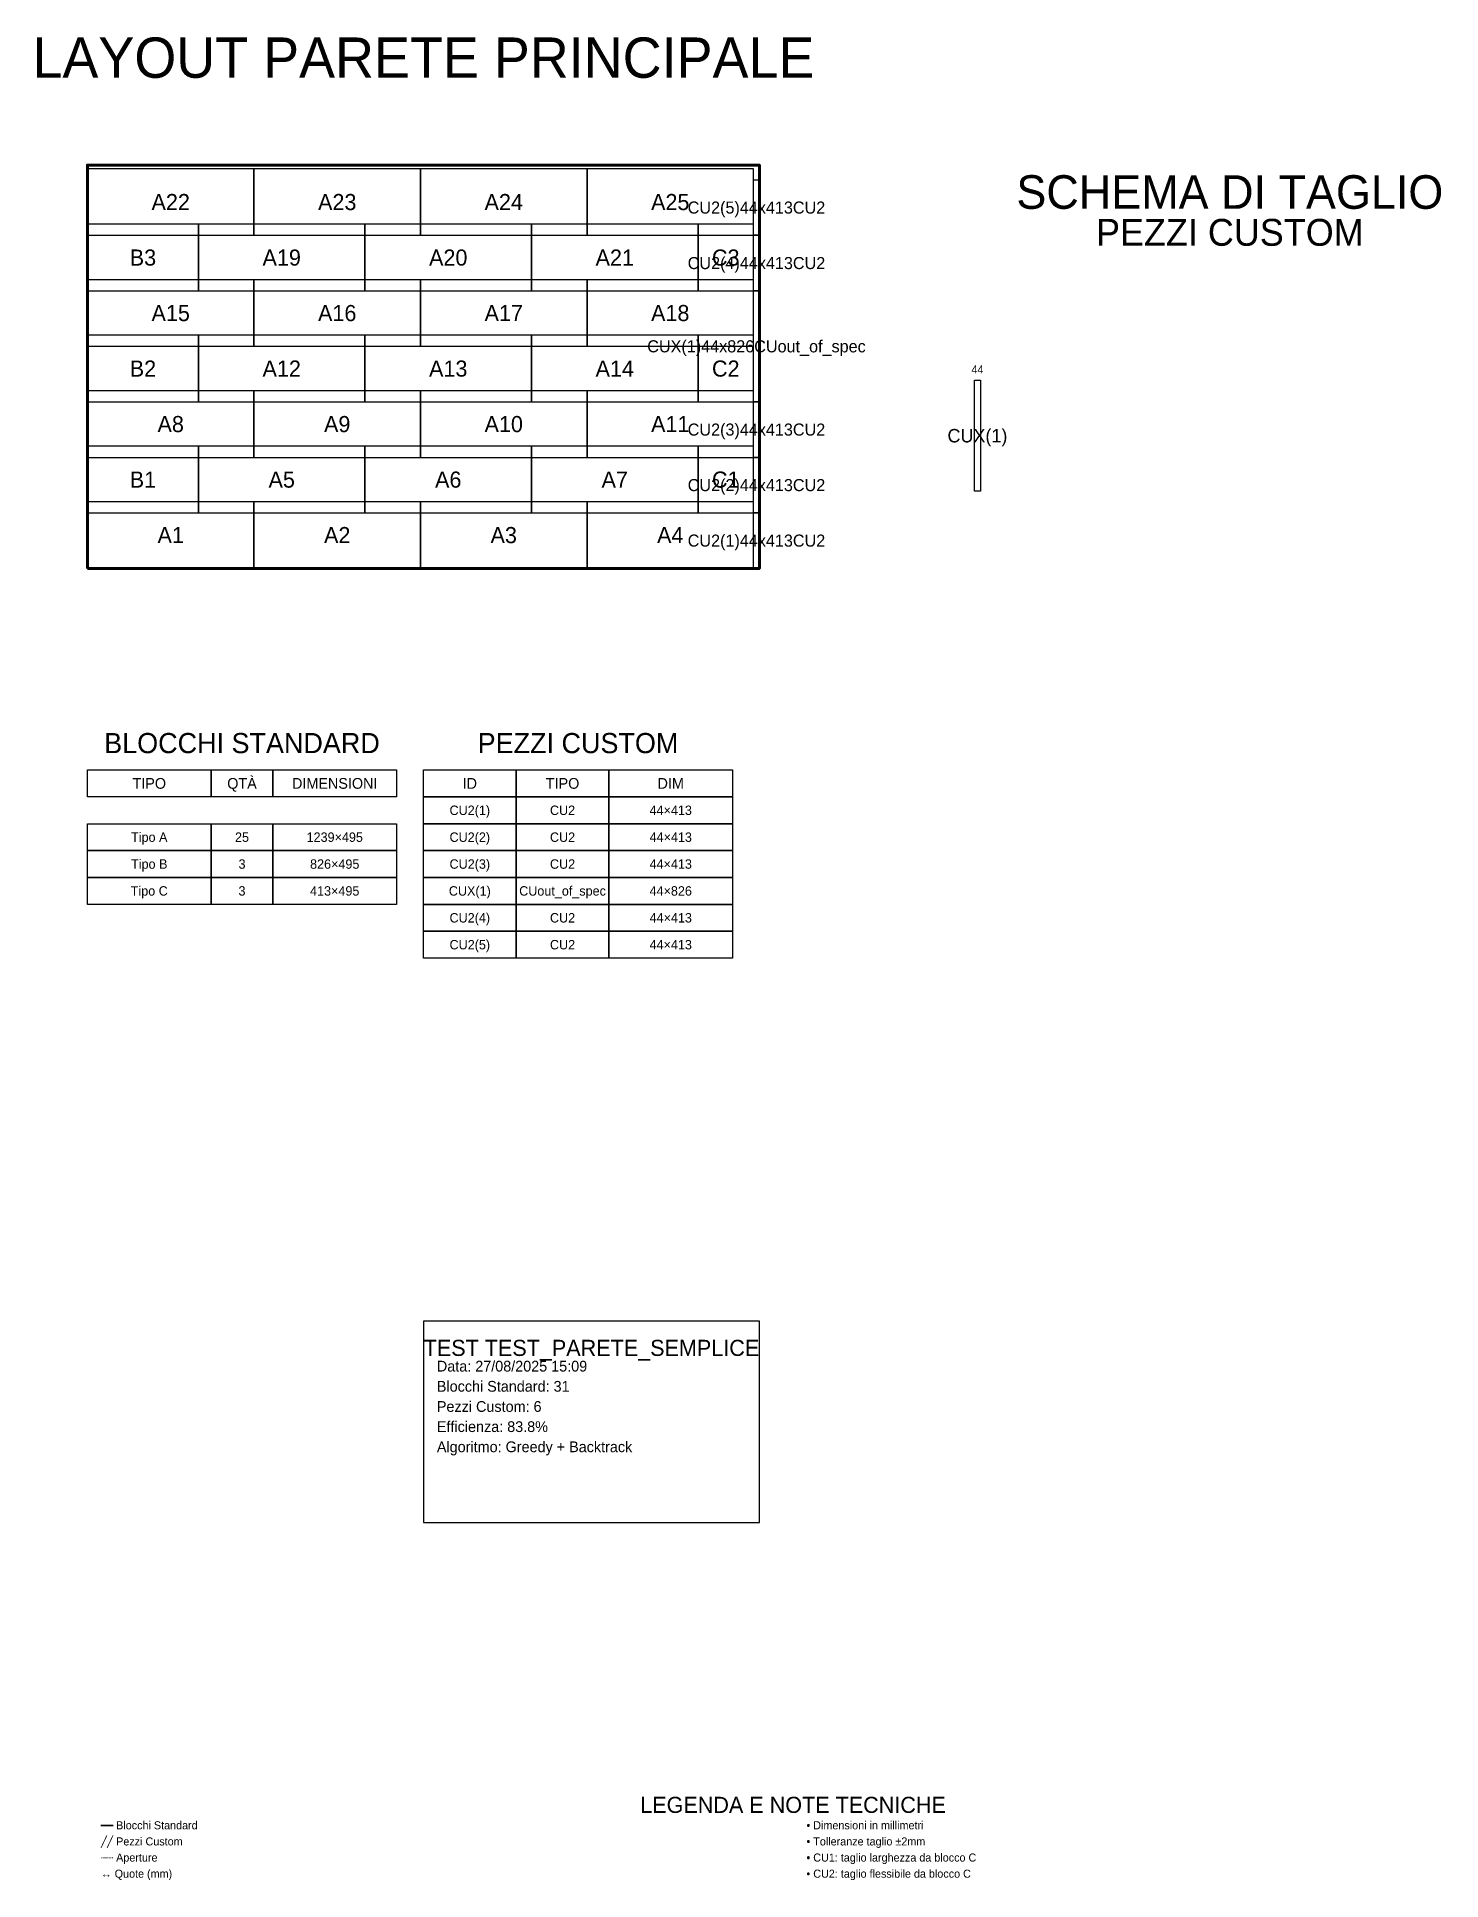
# Model space of a CAD drawing. Header units: metres. Extents: x -376 to 10072, y -9760 to 3954.
import ezdxf
from ezdxf.enums import TextEntityAlignment as Align

# ---------------------------------------------------------------- set-up
doc = ezdxf.new("R2010")
doc.units = ezdxf.units.M
for name, color, linetype in [('BLOCCHI_CUSTOM', 3, 'Continuous'), ('BLOCCHI_STD', 7, 'Continuous'), ('CARTIGLIO', 7, 'Continuous'), ('PARETE', 5, 'Continuous'), ('QUOTE', 6, 'Continuous'), ('TAGLIO', 4, 'Continuous'), ('TESTI', 7, 'Continuous')]:
    doc.layers.add(name, color=color, linetype=linetype)

msp = doc.modelspace()

# ---------------------------------------------------------------- linework, layer by layer
at = {"layer": 'BLOCCHI_CUSTOM'}
for points in [[(4956, 2478), (4956, 2891), (5000, 2891), (5000, 2478), (4956, 2478)], [(4956, 2065), (4956, 2478), (5000, 2478), (5000, 2065), (4956, 2065)], [(4956, 2065), (5000, 2065), (5000, 1652), (5000, 1239), (4956, 1239), (4956, 1652), (4956, 2065)], [(4956, 826), (4956, 1239), (5000, 1239), (5000, 826), (4956, 826)], [(4956, 413), (4956, 826), (5000, 826), (5000, 413), (4956, 413)], [(5000, 413), (5000, 0), (4956, 0), (4956, 413), (5000, 413)]]:
    msp.add_lwpolyline(points, close=True, dxfattribs=at)
at = {"layer": 'BLOCCHI_STD'}
for points in [[(0, 2478), (1239, 2478), (1239, 2973), (0, 2973), (0, 2478)], [(1239, 2478), (2478, 2478), (2478, 2973), (1239, 2973), (1239, 2478)], [(2478, 2478), (3717, 2478), (3717, 2973), (2478, 2973), (2478, 2478)], [(3717, 2478), (4956, 2478), (4956, 2973), (3717, 2973), (3717, 2478)], [(0, 2065), (826, 2065), (826, 2560), (0, 2560), (0, 2065)], [(826, 2065), (2065, 2065), (2065, 2560), (826, 2560), (826, 2065)], [(2065, 2065), (3304, 2065), (3304, 2560), (2065, 2560), (2065, 2065)], [(3304, 2065), (4543, 2065), (4543, 2560), (3304, 2560), (3304, 2065)], [(4543, 2065), (4956, 2065), (4956, 2560), (4543, 2560), (4543, 2065)], [(0, 1652), (1239, 1652), (1239, 2147), (0, 2147), (0, 1652)], [(1239, 1652), (2478, 1652), (2478, 2147), (1239, 2147), (1239, 1652)], [(2478, 1652), (3717, 1652), (3717, 2147), (2478, 2147), (2478, 1652)], [(3717, 1652), (4956, 1652), (4956, 2147), (3717, 2147), (3717, 1652)], [(0, 1239), (826, 1239), (826, 1734), (0, 1734), (0, 1239)], [(826, 1239), (2065, 1239), (2065, 1734), (826, 1734), (826, 1239)], [(2065, 1239), (3304, 1239), (3304, 1734), (2065, 1734), (2065, 1239)], [(3304, 1239), (4543, 1239), (4543, 1734), (3304, 1734), (3304, 1239)], [(4543, 1239), (4956, 1239), (4956, 1734), (4543, 1734), (4543, 1239)], [(0, 826), (1239, 826), (1239, 1321), (0, 1321), (0, 826)], [(1239, 826), (2478, 826), (2478, 1321), (1239, 1321), (1239, 826)], [(2478, 826), (3717, 826), (3717, 1321), (2478, 1321), (2478, 826)], [(3717, 826), (4956, 826), (4956, 1321), (3717, 1321), (3717, 826)], [(0, 413), (826, 413), (826, 908), (0, 908), (0, 413)], [(826, 413), (2065, 413), (2065, 908), (826, 908), (826, 413)], [(2065, 413), (3304, 413), (3304, 908), (2065, 908), (2065, 413)], [(3304, 413), (4543, 413), (4543, 908), (3304, 908), (3304, 413)], [(4543, 413), (4956, 413), (4956, 908), (4543, 908), (4543, 413)], [(0, 0), (1239, 0), (1239, 495), (0, 495), (0, 0)], [(1239, 0), (2478, 0), (2478, 495), (1239, 495), (1239, 0)], [(2478, 0), (3717, 0), (3717, 495), (2478, 495), (2478, 0)], [(3717, 0), (4956, 0), (4956, 495), (3717, 495), (3717, 0)]]:
    msp.add_lwpolyline(points, dxfattribs=at)
at = {"layer": 'CARTIGLIO'}
for points in [[(0, -1500), (920, -1500), (920, -1700), (0, -1700), (0, -1500)], [(920, -1500), (1380, -1500), (1380, -1700), (920, -1700), (920, -1500)], [(1380, -1500), (2300, -1500), (2300, -1700), (1380, -1700), (1380, -1500)], [(2500, -1500), (3190, -1500), (3190, -1700), (2500, -1700), (2500, -1500)], [(3190, -1500), (3880, -1500), (3880, -1700), (3190, -1700), (3190, -1500)], [(3880, -1500), (4800, -1500), (4800, -1700), (3880, -1700), (3880, -1500)], [(2500, -1700), (3190, -1700), (3190, -1900), (2500, -1900), (2500, -1700)], [(3190, -1700), (3880, -1700), (3880, -1900), (3190, -1900), (3190, -1700)], [(3880, -1700), (4800, -1700), (4800, -1900), (3880, -1900), (3880, -1700)], [(0, -1900), (920, -1900), (920, -2100), (0, -2100), (0, -1900)], [(920, -1900), (1380, -1900), (1380, -2100), (920, -2100), (920, -1900)], [(1380, -1900), (2300, -1900), (2300, -2100), (1380, -2100), (1380, -1900)], [(2500, -1900), (3190, -1900), (3190, -2100), (2500, -2100), (2500, -1900)], [(3190, -1900), (3880, -1900), (3880, -2100), (3190, -2100), (3190, -1900)], [(3880, -1900), (4800, -1900), (4800, -2100), (3880, -2100), (3880, -1900)], [(0, -2100), (920, -2100), (920, -2300), (0, -2300), (0, -2100)], [(920, -2100), (1380, -2100), (1380, -2300), (920, -2300), (920, -2100)], [(1380, -2100), (2300, -2100), (2300, -2300), (1380, -2300), (1380, -2100)], [(2500, -2100), (3190, -2100), (3190, -2300), (2500, -2300), (2500, -2100)], [(3190, -2100), (3880, -2100), (3880, -2300), (3190, -2300), (3190, -2100)], [(3880, -2100), (4800, -2100), (4800, -2300), (3880, -2300), (3880, -2100)], [(0, -2300), (920, -2300), (920, -2500), (0, -2500), (0, -2300)], [(920, -2300), (1380, -2300), (1380, -2500), (920, -2500), (920, -2300)], [(1380, -2300), (2300, -2300), (2300, -2500), (1380, -2500), (1380, -2300)], [(2500, -2300), (3190, -2300), (3190, -2500), (2500, -2500), (2500, -2300)], [(3190, -2300), (3880, -2300), (3880, -2500), (3190, -2500), (3190, -2300)], [(3880, -2300), (4800, -2300), (4800, -2500), (3880, -2500), (3880, -2300)], [(2500, -2500), (3190, -2500), (3190, -2700), (2500, -2700), (2500, -2500)], [(3190, -2500), (3880, -2500), (3880, -2700), (3190, -2700), (3190, -2500)], [(3880, -2500), (4800, -2500), (4800, -2700), (3880, -2700), (3880, -2500)], [(2500, -2700), (3190, -2700), (3190, -2900), (2500, -2900), (2500, -2700)], [(3190, -2700), (3880, -2700), (3880, -2900), (3190, -2900), (3190, -2700)], [(3880, -2700), (4800, -2700), (4800, -2900), (3880, -2900), (3880, -2700)], [(2500, -7100), (5000, -7100), (5000, -5600), (2500, -5600), (2500, -7100)]]:
    msp.add_lwpolyline(points, dxfattribs=at)
at = {"layer": 'PARETE', "lineweight": 100}
msp.add_lwpolyline([(0, 0), (5000, 0), (5000, 3000), (0, 3000), (0, 0)], close=True, dxfattribs=at)
at = {"layer": 'TAGLIO'}
msp.add_lwpolyline([(6600, 1400), (6644, 1400), (6644, 574), (6600, 574), (6600, 1400)], dxfattribs=at)

# ---------------------------------------------------------------- texts
at = {"layer": 'QUOTE'}
msp.add_text('44', height=60, dxfattribs=at).set_placement((6622, 1480), align=Align.MIDDLE_CENTER)
at = {"layer": 'TESTI'}
for s, height, p in [('LAYOUT PARETE PRINCIPALE', 300, (2500, 3800)), ('SCHEMA DI TAGLIO', 250, (8500, 2800)), ('A22', 120, (619.5, 2725.5)), ('A23', 120, (1858.5, 2725.5)), ('A24', 120, (3097.5, 2725.5)), ('A25', 120, (4336.5, 2725.5)), ('CU2(5)44x413CU2', 90, (4978, 2684.5)), ('PEZZI CUSTOM', 200, (8500, 2500)), ('B3', 120, (413, 2312.5)), ('A19', 120, (1445.5, 2312.5)), ('A20', 120, (2684.5, 2312.5)), ('A21', 120, (3923.5, 2312.5)), ('C3', 120, (4749.5, 2312.5)), ('CU2(4)44x413CU2', 90, (4978, 2271.5)), ('A15', 120, (619.5, 1899.5)), ('A16', 120, (1858.5, 1899.5)), ('A17', 120, (3097.5, 1899.5)), ('A18', 120, (4336.5, 1899.5)), ('CUX(1)44x826CUout_of_spec', 90, (4978, 1652)), ('B2', 120, (413, 1486.5)), ('A12', 120, (1445.5, 1486.5)), ('A13', 120, (2684.5, 1486.5)), ('A14', 120, (3923.5, 1486.5)), ('C2', 120, (4749.5, 1486.5)), ('A8', 120, (619.5, 1073.5)), ('A9', 120, (1858.5, 1073.5)), ('A10', 120, (3097.5, 1073.5)), ('A11', 120, (4336.5, 1073.5)), ('CU2(3)44x413CU2', 90, (4978, 1032.5)), ('CUX(1)', 100, (6622, 987)), ('B1', 120, (413, 660.5)), ('A5', 120, (1445.5, 660.5)), ('A6', 120, (2684.5, 660.5)), ('A7', 120, (3923.5, 660.5)), ('C1', 120, (4749.5, 660.5)), ('CU2(2)44x413CU2', 90, (4978, 619.5)), ('A1', 120, (619.5, 247.5)), ('A2', 120, (1858.5, 247.5)), ('A3', 120, (3097.5, 247.5)), ('A4', 120, (4336.5, 247.5)), ('CU2(1)44x413CU2', 90, (4978, 206.5)), ('BLOCCHI STANDARD', 150, (1150, -1300)), ('PEZZI CUSTOM', 150, (3650, -1300)), ('TIPO', 80, (460, -1600)), ('QTÀ', 80, (1150, -1600)), ('DIMENSIONI', 80, (1840, -1600)), ('ID', 80, (2845, -1600)), ('TIPO', 80, (3535, -1600)), ('DIM', 80, (4340, -1600)), ('CU2(1)', 70, (2845, -1800)), ('CU2', 70, (3535, -1800)), ('44×413', 70, (4340, -1800)), ('Tipo A', 70, (460, -2000)), ('25', 70, (1150, -2000)), ('1239×495', 70, (1840, -2000)), ('CU2(2)', 70, (2845, -2000)), ('CU2', 70, (3535, -2000)), ('44×413', 70, (4340, -2000)), ('Tipo B', 70, (460, -2200)), ('3', 70, (1150, -2200)), ('826×495', 70, (1840, -2200)), ('CU2(3)', 70, (2845, -2200)), ('CU2', 70, (3535, -2200)), ('44×413', 70, (4340, -2200)), ('Tipo C', 70, (460, -2400)), ('3', 70, (1150, -2400)), ('413×495', 70, (1840, -2400)), ('CUX(1)', 70, (2845, -2400)), ('CUout_of_spec', 70, (3535, -2400)), ('44×826', 70, (4340, -2400)), ('CU2(4)', 70, (2845, -2600)), ('CU2', 70, (3535, -2600)), ('44×413', 70, (4340, -2600)), ('CU2(5)', 70, (2845, -2800)), ('CU2', 70, (3535, -2800)), ('44×413', 70, (4340, -2800)), ('TEST TEST_PARETE_SEMPLICE', 120, (3750, -5800)), ('LEGENDA E NOTE TECNICHE', 120, (5250, -9200))]:
    msp.add_text(s, height=height, dxfattribs=at).set_placement(p, align=Align.MIDDLE_CENTER)
for s, height, p in [('Data: 27/08/2025 15:09', 80, (2600, -6000)), ('Blocchi Standard: 31', 80, (2600, -6150)), ('Pezzi Custom: 6', 80, (2600, -6300)), ('Efficienza: 83.8%', 80, (2600, -6450)), ('Algoritmo: Greedy + Backtrack', 80, (2600, -6600)), ('━━ Blocchi Standard', 60, (100, -9400)), ('• Dimensioni in millimetri', 60, (5350, -9400)), ('╱╱ Pezzi Custom', 60, (100, -9520)), ('• Tolleranze taglio ±2mm', 60, (5350, -9520)), ('┈┈ Aperture', 60, (100, -9640)), ('• CU1: taglio larghezza da blocco C', 60, (5350, -9640)), ('↔ Quote (mm)', 60, (100, -9760)), ('• CU2: taglio flessibile da blocco C', 60, (5350, -9760))]:
    msp.add_text(s, height=height, dxfattribs=at).set_placement(p, align=Align.BOTTOM_LEFT)

doc.saveas('drawing.dxf')
